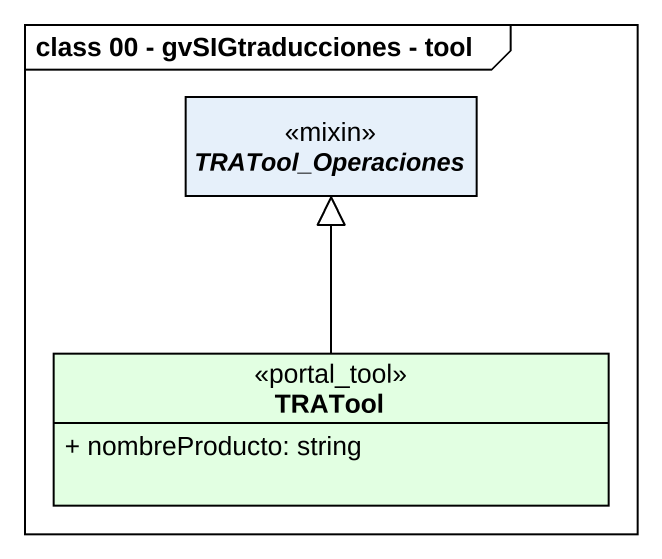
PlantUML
@startuml
mainframe class 00 - gvSIGtraducciones - tool
hide circle
hide empty members
skinparam classAttributeIconSize 0
abstract class TRATool_Operaciones <<mixin>>
class TRATool <<portal_tool>> #E2FFE2 {
  + nombreProducto: string
}
TRATool -up-|> TRATool_Operaciones
@enduml
